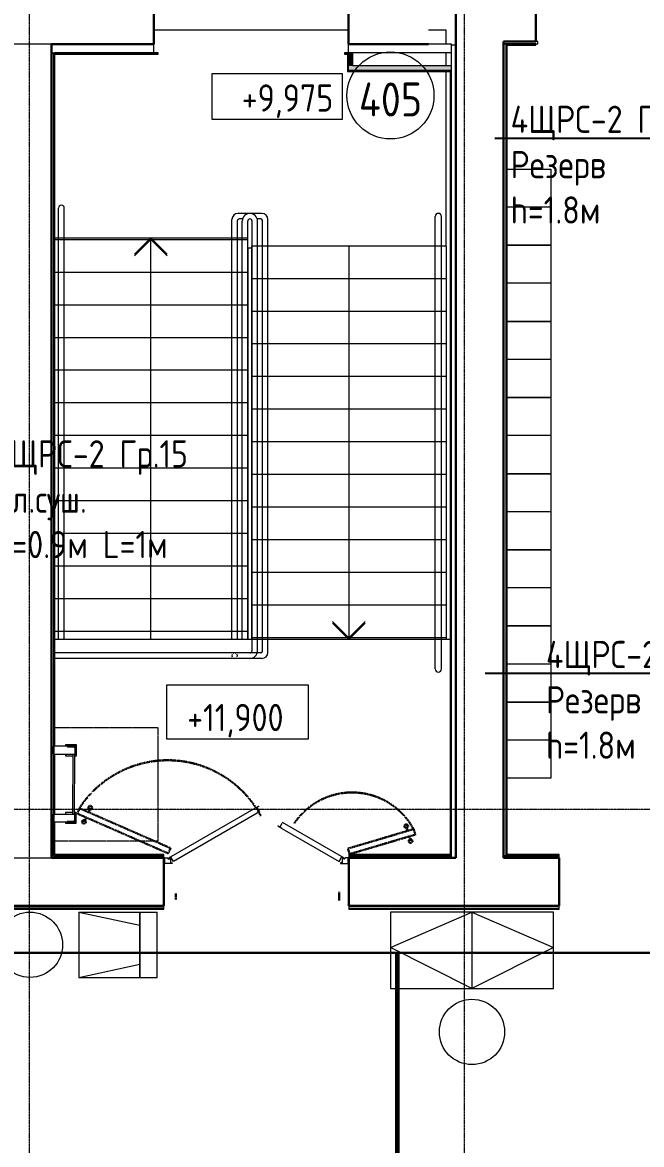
# Model space of a CAD drawing. Header units: millimetres. Extents: x -32 to 417638015, y -35 to 175284279.
# Drawn here: x 1337391 to 1343083, y 61716 to 72029 of the extents above; entities that cross this region are included whole.
import ezdxf
from ezdxf import colors
from ezdxf.entities.mleader import LeaderData, LeaderLine
from ezdxf.math import Vec2, Vec3

# ---------------------------------------------------------------- set-up
doc = ezdxf.new("R2010")
doc.units = ezdxf.units.MM
for name, pattern in [('ADSK_Линия сетки', [25, 20, -2.5, 0, -2.5]), ('ADSK_Штрих_ш3 п1_5', [4.5, 3, -1.5]), ('ADSK_Штриховая_ш3 п1_5', [4.5, 3, -1.5])]:
    doc.linetypes.add(name, pattern=pattern)
for name, color, linetype, lineweight in [('_ЭМ_гофра', 5, 'Continuous', 60), ('Аннотация', 7, 'Continuous', 18), ('Двери', 7, 'Continuous', 9), ('Лестницы', 7, 'Continuous', 9), ('Оборудование', 7, 'Continuous', 18), ('Оси', 253, 'Continuous', 9), ('Отметки', 7, 'Continuous', 9), ('Перекрытие', 7, 'Continuous', 18), ('Стены внутренние', 7, 'Continuous', 18), ('Стены наружные', 7, 'Continuous', 18), ('Стены несущие', 7, 'Continuous', 30), ('Стены отделка', 7, 'Continuous', 30), ('Стены штриховка', 7, 'Continuous', 9), ('Стрелки вверх', 7, 'Continuous', 18), ('ТХ', 5, 'Continuous', 0), ('ТХ_Задание ЭОМ_СС', 6, 'Continuous', 0), ('ШТРИХОВКА', 252, 'Continuous', 15), ('ЭМ_Лоток 1_2', 162, 'Continuous', 30)]:
    doc.layers.add(name, color=color, linetype=linetype, lineweight=lineweight)
doc.layers.add('_ЭМ_Надписи', color=7, linetype='Continuous')
doc.layers.add('Линии', color=7, linetype='Continuous', lineweight=9, true_color=0x00a600)
doc.styles.add('GOST Common', font='GOST_Common.ttf', dxfattribs={"width": 0.9, "height": 350})
doc.styles.add('GOST Common_1', font='GOST_Common.ttf', dxfattribs={"width": 0.9, "height": 250})
doc.styles.add('GOST Common_2', font='GOST_Common.ttf', dxfattribs={"width": 0.9, "height": 250})
doc.styles.add('ЭОМ', font='isocpeur.ttf', dxfattribs={"width": 0.85, "height": 250})
doc.linetypes.add('Cable in the tray', pattern='A,5,[130,ltypeshp.shx,S=1,R=0,X=0,Y=0],1.5,[130,ltypeshp.shx,S=1.5,R=90,X=0,Y=-1],1,[130,ltypeshp.shx,S=1,R=0,X=0.5,Y=0],5', length=12.5)

# ---------------------------------------------------------------- blocks, each defined once
blk = doc.blocks.new('_ЭМ_ТХ2_4 Этаж')
at = {"color": 8}
for p, q in [((48718, 12089), (49438, 12089)), ((48718, 12089), (49278, 11968)), ((48718, 12089), (48718, 11489)), ((48718, 12089), (49278, 11968)), ((48718, 12089), (48718, 11489)), ((49278, 11489), (49278, 12089)), ((49278, 12089), (49278, 11489)), ((49438, 11489), (49438, 12089)), ((48718, 11489), (49278, 11610)), ((48718, 11489), (49278, 11610)), ((48718, 11489), (49438, 11489)), ((48718, 11489), (49438, 11489))]:
    blk.add_line(p, q, dxfattribs=at)
at = {"layer": 'ТХ', "color": 8}
for p, q in [((53056, 18569), (52656, 18569)), ((53056, 17869), (52656, 17869)), ((53056, 17169), (52656, 17169)), ((53056, 16469), (52656, 16469)), ((53056, 15769), (52656, 15769)), ((53056, 15069), (52656, 15069)), ((53056, 14369), (52656, 14369)), ((53056, 13669), (52656, 13669))]:
    blk.add_line(p, q, dxfattribs=at)
at = {"layer": 'ТХ', "color": 8, "lineweight": 0}
for p, q in [((53082, 12088), (51582, 12088)), ((51582, 12088), (51582, 11388)), ((51582, 11763), (52332, 12088)), ((53082, 12088), (52332, 12088)), ((52332, 12088), (52332, 11388)), ((52332, 12088), (53082, 11763)), ((53082, 11388), (53082, 12088)), ((52332, 11388), (51582, 11763)), ((53082, 11763), (52332, 11388)), ((51582, 11388), (53082, 11388))]:
    blk.add_line(p, q, dxfattribs=at)
at = {"layer": 'ТХ', "color": 8}
for points in [[(53056, 18919), (53056, 18219), (52656, 18219), (52656, 18919)], [(53056, 18219), (53056, 17519), (52656, 17519), (52656, 18219)], [(53056, 17519), (53056, 16819), (52656, 16819), (52656, 17519)], [(53056, 16819), (53056, 16119), (52656, 16119), (52656, 16819)], [(53056, 16119), (53056, 15419), (52656, 15419), (52656, 16119)], [(53056, 15419), (53056, 14719), (52656, 14719), (52656, 15419)], [(53056, 14719), (53056, 14019), (52656, 14019), (52656, 14719)], [(53056, 14019), (53056, 13319), (52656, 13319), (52656, 14019)]]:
    blk.add_lwpolyline(points, close=True, dxfattribs=at)
at = {"layer": 'ТХ', "color": 8, "lineweight": 0}
for centre in [(48268, 11789), (52332, 10988)]:
    blk.add_circle(centre, 300, dxfattribs=at)
blk = doc.blocks.new('План 4 этажа')
at = {"layer": 'Стены внутренние'}
for points in [[(45290.997, 20105.22), (45329.997, 20105.22), (45329.997, 20225.22), (45289.997, 20225.22), (45289.997, 20105.22)], [(45834.747, 20065.22), (46235.128, 20065.22), (46235.128, 20105.22), (45289.997, 20105.22), (45290.997, 20065.22), (45339.594, 20065.22)]]:
    blk.add_hatch(color=8, dxfattribs=at).paths.add_polyline_path(points)
at = {"layer": 'Аннотация', "color": 8, "lineweight": 20}
for p, q in [((43618.977, 13917.348), (43618.977, 14417.348)), ((43618.977, 14417.348), (44918.977, 14417.348)), ((44918.977, 14417.348), (44918.977, 13917.348)), ((44918.977, 13917.348), (43618.977, 13917.348))]:
    blk.add_line(p, q, dxfattribs=at)
at = {"layer": 'Аннотация', "color": 8, "lineweight": 9, "flags": 128}
blk.add_lwpolyline([(44033.744, 20035.941), (45230.744, 20035.941), (45230.744, 19612.941), (44033.744, 19612.941)], close=True, dxfattribs=at)
at = {"layer": 'Двери', "color": 8}
for p, q in [((43637.034, 12825.838), (44462.356, 13302.338)), ((44469.786, 13249.47), (43679.104, 12792.97)), ((44464.606, 13298.441), (44447.286, 13288.441)), ((44447.286, 13288.441), (44469.786, 13249.47)), ((44462.356, 13302.338), (44464.606, 13298.441)), ((44640.047, 13117.97), (44642.547, 13122.3)), ((44674.688, 13097.97), (44640.047, 13117.97)), ((44642.547, 13122.3), (44659.867, 13112.3)), ((44659.867, 13112.3), (44679.867, 13146.941)), ((44674.688, 13097.97), (45202.963, 12792.97)), ((44682.117, 13150.838), (44679.867, 13146.941)), ((45245.034, 12825.838), (44682.117, 13150.838)), ((43591.034, 12775.838), (43591.034, 12825.838)), ((43591.034, 12825.838), (43627.205, 12825.838)), ((43601.034, 12825.838), (43591.034, 12825.838)), ((43591.034, 12825.838), (43591.034, 12775.838)), ((43601.034, 12775.838), (43601.034, 12825.838)), ((43627.205, 12825.838), (43627.205, 12820.389)), ((43629.728, 12817.866), (43651.034, 12817.866)), ((43639.284, 12821.941), (43637.034, 12825.838)), ((43656.604, 12831.941), (43639.284, 12821.941)), ((43651.034, 12817.866), (43651.034, 12782.339)), ((43679.104, 12792.97), (43656.604, 12831.941)), ((45202.963, 12792.97), (45225.463, 12831.941)), ((45225.463, 12831.941), (45242.784, 12821.941)), ((45231.034, 12817.866), (45231.034, 12782.339)), ((45252.34, 12817.866), (45231.034, 12817.866)), ((45242.784, 12821.941), (45245.034, 12825.838)), ((45254.863, 12825.838), (45254.863, 12820.389)), ((45291.034, 12825.838), (45254.863, 12825.838)), ((45291.034, 12825.838), (45281.034, 12825.838)), ((45281.034, 12825.838), (45281.034, 12775.838)), ((45291.034, 12775.838), (45291.034, 12825.838)), ((45291.034, 12775.838), (45291.034, 12825.838)), ((43667.205, 12775.838), (43591.034, 12775.838)), ((43591.034, 12775.838), (43601.034, 12775.838)), ((43653.535, 12779.838), (43667.205, 12779.838)), ((43667.205, 12779.838), (43667.205, 12775.838)), ((45214.863, 12779.838), (45214.863, 12775.838)), ((45228.533, 12779.838), (45214.863, 12779.838)), ((45214.863, 12775.838), (45291.034, 12775.838)), ((45281.034, 12775.838), (45291.034, 12775.838))]:
    blk.add_line(p, q, dxfattribs=at)
for centre, radius, start, end in [((43629.728, 12820.389), 2.523, 180, 270), ((45252.34, 12820.389), 2.523, 270, 0), ((43653.535, 12782.339), 2.501, 180, 270), ((45228.533, 12782.339), 2.501, 270, 0)]:
    blk.add_arc(centre, radius, start, end, dxfattribs=at)
at = {"layer": 'Лестницы', "color": 8}
for p, q in [((45289.997, 20435.22), (43499.997, 20435.22)), ((46187.552, 20435.22), (46023.793, 20435.22)), ((46187.552, 20305.22), (46187.552, 20435.22)), ((46187.552, 20105.22), (46187.552, 20225.22)), ((46187.552, 18449.908), (46187.552, 20053.22)), ((42588.939, 18525.877), (44366.939, 18525.877)), ((42588.939, 18525.877), (44366.939, 18525.877)), ((42588.939, 18510.877), (44366.939, 18510.877)), ((44366.939, 18434.908), (44397.552, 18434.908)), ((44366.939, 18210.877), (44366.939, 18434.908)), ((46187.552, 18449.908), (44397.552, 18449.908)), ((44397.552, 18449.908), (44397.552, 18149.908)), ((46187.552, 18449.908), (44397.552, 18449.908)), ((46187.552, 18449.908), (46187.552, 18149.908)), ((42588.939, 18210.877), (44366.939, 18210.877)), ((42588.939, 18210.877), (44366.939, 18210.877)), ((44366.939, 17910.877), (44366.939, 18210.877)), ((44397.552, 18149.908), (44397.552, 17849.908)), ((46187.552, 18149.908), (44397.552, 18149.908)), ((46187.552, 18149.908), (44397.552, 18149.908)), ((46187.552, 18149.908), (46187.552, 17849.908)), ((42588.939, 17910.877), (44366.939, 17910.877)), ((42588.939, 17910.877), (44366.939, 17910.877)), ((44366.939, 17610.877), (44366.939, 17910.877)), ((44397.552, 17849.908), (44397.552, 17549.908)), ((46187.552, 17849.908), (44397.552, 17849.908)), ((46187.552, 17849.908), (44397.552, 17849.908)), ((46187.552, 17849.908), (46187.552, 17549.908)), ((42588.939, 17610.877), (44366.939, 17610.877)), ((42588.939, 17610.877), (44366.939, 17610.877)), ((44366.939, 17310.877), (44366.939, 17610.877)), ((44397.552, 17549.908), (44397.552, 17249.908)), ((46187.552, 17549.908), (44397.552, 17549.908)), ((46187.552, 17549.908), (44397.552, 17549.908)), ((46187.552, 17549.908), (46187.552, 17249.908)), ((42588.939, 17310.877), (44366.939, 17310.877)), ((42588.939, 17310.877), (44366.939, 17310.877)), ((44366.939, 17010.877), (44366.939, 17310.877)), ((44397.552, 17249.908), (44397.552, 16949.908)), ((46187.552, 17249.908), (44397.552, 17249.908)), ((46187.552, 17249.908), (44397.552, 17249.908)), ((46187.552, 17249.908), (46187.552, 16949.908)), ((42588.939, 17010.877), (44366.939, 17010.877)), ((42588.939, 17010.877), (44366.939, 17010.877)), ((44366.939, 16710.877), (44366.939, 17010.877)), ((44397.552, 16949.908), (44397.552, 16649.908)), ((46187.552, 16949.908), (44397.552, 16949.908)), ((46187.552, 16949.908), (44397.552, 16949.908)), ((46187.552, 16949.908), (46187.552, 16649.908)), ((42588.939, 16710.877), (44366.939, 16710.877)), ((42588.939, 16710.877), (44366.939, 16710.877)), ((44366.939, 16410.877), (44366.939, 16710.877)), ((44397.552, 16649.908), (44397.552, 16349.908)), ((46187.552, 16649.908), (44397.552, 16649.908)), ((46187.552, 16649.908), (44397.552, 16649.908)), ((46187.552, 16649.908), (46187.552, 16349.908)), ((42588.939, 16410.877), (44366.939, 16410.877)), ((42588.939, 16410.877), (44366.939, 16410.877)), ((44366.939, 16110.877), (44366.939, 16410.877)), ((44397.552, 16349.908), (44397.552, 16049.908)), ((46187.552, 16349.908), (44397.552, 16349.908)), ((46187.552, 16349.908), (44397.552, 16349.908)), ((46187.552, 16349.908), (46187.552, 16049.908)), ((42588.939, 16110.877), (44366.939, 16110.877)), ((42588.939, 16110.877), (44366.939, 16110.877)), ((44366.939, 15810.877), (44366.939, 16110.877)), ((44397.552, 16049.908), (44397.552, 15749.908)), ((46187.552, 16049.908), (44397.552, 16049.908)), ((46187.552, 16049.908), (44397.552, 16049.908)), ((46187.552, 16049.908), (46187.552, 15749.908)), ((42588.939, 15810.877), (44366.939, 15810.877)), ((42588.939, 15810.877), (44366.939, 15810.877)), ((44366.939, 15510.877), (44366.939, 15810.877)), ((44397.552, 15749.908), (44397.552, 15449.908)), ((46187.552, 15749.908), (44397.552, 15749.908)), ((46187.552, 15749.908), (44397.552, 15749.908)), ((46187.552, 15749.908), (46187.552, 15449.908)), ((42588.939, 15510.877), (44366.939, 15510.877)), ((42588.939, 15510.877), (44366.939, 15510.877)), ((44366.939, 15210.877), (44366.939, 15510.877)), ((44397.552, 15449.908), (44397.552, 15149.908)), ((46187.552, 15449.908), (44397.552, 15449.908)), ((46187.552, 15449.908), (44397.552, 15449.908)), ((46187.552, 15449.908), (46187.552, 15149.908)), ((42588.939, 15210.877), (44366.939, 15210.877)), ((42588.939, 15210.877), (44366.939, 15210.877)), ((44366.939, 14910.877), (44366.939, 15210.877)), ((44397.552, 15149.908), (44397.552, 14849.908)), ((46187.552, 15149.908), (44397.552, 15149.908)), ((46187.552, 15149.908), (44397.552, 15149.908)), ((46187.552, 15149.908), (46187.552, 14849.908)), ((42588.939, 14910.877), (44366.939, 14910.877)), ((42588.939, 14910.877), (44366.939, 14910.877)), ((44366.939, 14834.908), (44366.939, 14910.877)), ((44397.552, 14849.908), (44397.552, 14834.908)), ((46187.552, 14849.908), (44397.552, 14849.908)), ((46187.552, 14834.908), (44397.552, 14834.908)), ((46187.552, 14849.908), (46187.552, 14834.908))]:
    blk.add_line(p, q, dxfattribs=at)
at = {"layer": 'Линии', "color": 8}
for p, q in [((42621.939, 14836.211), (42621.939, 18799.082)), ((42675.529, 14836.211), (42675.529, 18799.082)), ((44216.939, 14834.908), (44216.939, 18694.908)), ((44266.939, 14834.908), (44266.939, 18684.908)), ((44491.939, 18749.908), (44271.939, 18749.908)), ((44314.936, 18699.908), (44281.939, 18699.908)), ((44482.552, 18699.908), (44449.556, 18699.908)), ((44497.552, 14724.876), (44497.552, 18684.908)), ((44546.939, 14714.908), (44546.939, 18694.908)), ((46086.939, 14562.714), (46086.939, 18722.102)), ((46142.552, 14562.714), (46142.552, 18722.102)), ((44449.556, 14709.876), (42576.939, 14709.876)), ((44491.939, 14659.908), (42576.939, 14659.908)), ((44482.552, 14709.876), (44449.556, 14709.876))]:
    blk.add_line(p, q, dxfattribs=at)
at = {"layer": 'Линии', "color": 8, "lineweight": 18}
for p, q in [((44311.939, 14835.214), (44311.939, 18679.602)), ((44361.939, 14835.214), (44361.939, 18679.602)), ((44402.552, 14730.183), (44402.552, 18679.602)), ((44452.552, 14730.183), (44452.552, 18679.602))]:
    blk.add_line(p, q, dxfattribs=at)
at = {"layer": 'Линии', "color": 8, "linetype": 'ADSK_Штрих_ш3 п1_5'}
for p, q in [((42581.197, 14026.422), (43536.197, 14026.422)), ((42581.197, 12981.422), (42581.197, 14026.422)), ((43536.197, 14026.422), (43536.197, 12981.422)), ((43536.197, 12981.422), (42581.197, 12981.422))]:
    blk.add_line(p, q, dxfattribs=at)
at = {"layer": 'Линии', "color": 8, "linetype": 'ADSK_Штриховая_ш3 п1_5', "lineweight": 30}
for p, q in [((42816.812, 13282.203), (42794.886, 13233.946)), ((42794.886, 13233.946), (43631.282, 12867.658)), ((43652.543, 12916.206), (42816.812, 13282.203)), ((42900.614, 13244.956), (42913.832, 13287.971)), ((42879.554, 13196.867), (42856.905, 13157.982)), ((45832.192, 13074.832), (45819.403, 13117.976)), ((45283.425, 12912.165), (45888.199, 13091.434)), ((45903.262, 13040.619), (45299.183, 12861.557)), ((45847.255, 13024.017), (45860.044, 12980.873)), ((45888.199, 13091.434), (45903.262, 13040.619)), ((43631.282, 12867.658), (43652.543, 12916.206)), ((45299.183, 12861.557), (45283.425, 12912.165)), ((43701.431, 12500.073), (43701.431, 12444.558)), ((45201.431, 12514.558), (45201.431, 12434.558))]:
    blk.add_line(p, q, dxfattribs=at)
at = {"layer": 'Линии', "color": 8}
blk.add_circle((45674.521, 19834.026), 400, dxfattribs=at)
at = {"layer": 'Линии', "color": 8, "linetype": 'ADSK_Штриховая_ш3 п1_5', "lineweight": 30}
for centre in [(42913.832, 13287.971), (42856.905, 13157.982), (45819.403, 13117.976), (45860.044, 12980.873)]:
    blk.add_circle(centre, 17, dxfattribs=at)
at = {"layer": 'Линии', "color": 8}
for centre, radius, start, end in [((42648.734, 18799.082), 26.795, 0, 180), ((44271.939, 18694.908), 55, 90, 180), ((44281.939, 18684.908), 15, 90, 180), ((44382.246, 18679.602), 70.306, 0, 180), ((44382.246, 18679.602), 20.306, 0, 180), ((44482.552, 18684.908), 15, 0, 90), ((44491.939, 18694.908), 55, 0, 90), ((46114.746, 18722.102), 27.806, 0, 180), ((44241.939, 14684.876), 25, 155.4210141, 203.9139393), ((44241.939, 14684.876), 25, 56.7507201, 130.2218496), ((44241.939, 14684.876), 25, 231.9227534, 310.4125041), ((44241.939, 14684.876), 25, 337.1504924, 30.4035455), ((44382.246, 14730.183), 70.306, 268.279576, 0), ((44382.246, 14730.183), 20.306, 270, 0), ((44482.552, 14724.876), 15, 270, 0), ((44491.939, 14714.908), 55, 270, 0), ((46114.746, 14562.714), 27.806, 180, 0)]:
    blk.add_arc(centre, radius, start, end, dxfattribs=at)
at = {"layer": 'Линии', "color": 8, "linetype": 'ADSK_Штриховая_ш3 п1_5', "lineweight": 30}
for centre, radius, start, end in [((43626.903, 12753.928), 970.087, 28.2832337, 146.920039), ((45322.332, 12787.189), 640.942, 28.293686, 146.6190128)]:
    blk.add_arc(centre, radius, start, end, dxfattribs=at)
at = {"layer": 'Оборудование', "color": 8}
for p, q in [((42577.575, 13779.937), (42577.772, 13854.936)), ((42777.771, 13854.41), (42577.772, 13854.936)), ((42687.798, 13864.647), (42687.772, 13854.647)), ((42787.798, 13864.383), (42687.798, 13864.647)), ((42702.772, 13854.607), (42702.764, 13851.607)), ((42777.771, 13854.41), (42702.772, 13854.607)), ((42705.756, 13848.599), (42762.756, 13848.449)), ((42771.732, 13839.426), (42771.582, 13782.426)), ((42777.771, 13854.41), (42777.574, 13779.41)), ((42777.574, 13779.41), (42777.771, 13854.41)), ((42787.534, 13764.384), (42787.798, 13864.383)), ((42577.575, 13779.937), (42777.574, 13779.41)), ((42687.574, 13779.647), (42687.535, 13764.647)), ((42687.535, 13764.647), (42753.569, 13764.473)), ((42753.574, 13779.473), (42752.126, 13229.475)), ((42770.126, 13229.428), (42771.574, 13779.426)), ((42771.534, 13764.426), (42787.534, 13764.384)), ((42774.574, 13779.418), (42777.574, 13779.41)), ((42575.929, 13154.939), (42576.127, 13229.938)), ((42576.127, 13229.938), (42776.126, 13229.412)), ((42686.166, 13244.649), (42686.126, 13229.649)), ((42752.166, 13244.475), (42686.166, 13244.649)), ((42770.118, 13226.428), (42769.968, 13169.428)), ((42786.165, 13244.386), (42770.131, 13244.428)), ((42776.126, 13229.412), (42773.126, 13229.42)), ((42776.126, 13229.412), (42775.929, 13154.412)), ((42775.929, 13154.412), (42776.126, 13229.412)), ((42785.902, 13144.386), (42786.165, 13244.386)), ((42775.929, 13154.412), (42575.929, 13154.939)), ((42685.929, 13154.649), (42685.903, 13144.649)), ((42685.903, 13144.649), (42785.902, 13144.386)), ((42700.937, 13157.61), (42700.929, 13154.61)), ((42700.929, 13154.61), (42775.929, 13154.412)), ((42760.944, 13160.452), (42703.945, 13160.602))]:
    blk.add_line(p, q, dxfattribs=at)
for centre, radius, start, end in [((42705.764, 13851.599), 3, 179.8491625, 269.8491625), ((42762.732, 13839.449), 9, 359.8491625, 89.8491625), ((42774.582, 13782.418), 3, 179.8491625, 269.8491625), ((42773.118, 13226.42), 3, 89.8491625, 179.8491625), ((42703.937, 13157.602), 3, 89.8491625, 179.8491625), ((42760.968, 13169.452), 9, 269.8491625, 359.8491625)]:
    blk.add_arc(centre, radius, start, end, dxfattribs=at)
at = {"layer": 'Оси', "color": 8, "linetype": 'ADSK_Линия сетки'}
for p, q in [((46356.505, -3353.101), (46356.505, 43019.489)), ((42356.505, -3353.101), (42356.505, 21427.463)), ((-10052.178, 13274.489), (56511.792, 13274.489))]:
    blk.add_line(p, q, dxfattribs=at)
at = {"layer": 'Перекрытие', "color": 8}
blk.add_line((46223.128, 14834.908), (42588.939, 14834.908), dxfattribs=at)
at = {"layer": 'Стены наружные', "color": 8}
for p, q in [((40486.505, 12355.838), (43591.034, 12355.838)), ((45291.034, 12355.838), (47225.128, 12355.838))]:
    blk.add_line(p, q, dxfattribs=at)
at = {"layer": 'Стены несущие', "color": 8}
for p, q in [((47012.129, 20329.474), (47012.129, 20839.474)), ((43499.997, 20305.22), (43499.997, 20715.22)), ((45289.997, 20715.22), (45289.997, 20305.22)), ((46275.128, 20584.474), (46275.128, 12825.838)), ((46715.128, 12825.838), (46715.128, 20329.474)), ((46715.128, 20329.474), (47012.129, 20329.474)), ((42556.939, 12825.838), (42556.939, 20305.22)), ((42556.939, 20305.22), (43499.997, 20305.22)), ((46023.793, 20305.22), (45289.997, 20305.22)), ((42556.939, 12825.838), (43591.034, 12825.838)), ((43591.034, 12385.838), (43591.034, 12825.838)), ((45291.034, 12825.838), (46275.128, 12825.838)), ((45291.034, 12825.838), (45291.034, 12385.838)), ((47225.128, 12825.838), (46715.128, 12825.838)), ((47225.128, 12385.838), (47225.128, 12825.838)), ((40486.505, 12385.838), (43591.034, 12385.838)), ((45291.034, 12385.838), (47225.128, 12385.838))]:
    blk.add_line(p, q, dxfattribs=at)
at = {"layer": 'Стены отделка', "color": 8, "lineweight": 9}
for p, q in [((47029.439, 20329.474), (47012.129, 20329.474)), ((47029.439, 20309.474), (47029.439, 20329.474)), ((42556.939, 20225.22), (42586.939, 20225.22)), ((42576.939, 20215.22), (42556.939, 20215.22)), ((42576.939, 20225.22), (42576.939, 13229.936)), ((43499.997, 20225.22), (43499.997, 20305.22)), ((43539.997, 20225.22), (43499.997, 20225.22)), ((43539.997, 20213.22), (43539.997, 20225.22)), ((45250.997, 20225.22), (45250.997, 20213.22)), ((46235.128, 20225.22), (45250.997, 20225.22)), ((45289.997, 20065.22), (45289.997, 20305.22)), ((45329.997, 20105.22), (45329.997, 20225.22)), ((46235.128, 20305.22), (46023.793, 20305.22)), ((46235.128, 12825.838), (46235.128, 20305.22)), ((46275.128, 20295.22), (46235.128, 20295.22)), ((46715.128, 20309.528), (46715.128, 12849.374)), ((46735.128, 20309.528), (46715.128, 20309.528)), ((46715.128, 20309.474), (46735.128, 20309.474)), ((46735.128, 20309.528), (46735.128, 12845.838)), ((46747.128, 20297.474), (47012.129, 20297.474)), ((46747.128, 12857.838), (46747.128, 20297.474)), ((47012.129, 20309.474), (47029.439, 20309.474)), ((47012.129, 20297.474), (47012.129, 20309.474)), ((42588.939, 13854.907), (42588.939, 20213.22)), ((42588.939, 20213.22), (43539.997, 20213.22)), ((45250.997, 20213.22), (45277.997, 20213.22)), ((45277.997, 20213.22), (45277.997, 20055.22)), ((45279.997, 20053.22), (46223.128, 20053.22)), ((45289.997, 20065.22), (46235.128, 20065.22)), ((46235.128, 20105.22), (45329.997, 20105.22)), ((46223.128, 20053.22), (46223.128, 12857.838)), ((42588.939, 13229.905), (42588.939, 13779.907)), ((42576.939, 12845.838), (42576.939, 13154.936)), ((42588.939, 12857.838), (42588.939, 13154.904)), ((42576.939, 12845.838), (42556.939, 12845.838)), ((42557.588, 12845.838), (42557.588, 12825.838)), ((43591.034, 12857.838), (42588.939, 12857.838)), ((43558.034, 12845.838), (43591.034, 12845.838)), ((43591.034, 12825.838), (43591.034, 12857.838)), ((45291.034, 12857.838), (45291.034, 12825.838)), ((46223.128, 12857.838), (45291.034, 12857.838)), ((45291.034, 12845.838), (45298.034, 12845.838)), ((46715.128, 12849.374), (46735.128, 12849.374)), ((46715.128, 12845.838), (47225.128, 12845.838)), ((47225.128, 12857.838), (46747.128, 12857.838)), ((47225.128, 12825.838), (47225.128, 12857.838)), ((43591.034, 12353.838), (43591.034, 12385.838)), ((45291.034, 12385.838), (45291.034, 12353.838)), ((47225.128, 12353.838), (47225.128, 12385.838))]:
    blk.add_line(p, q, dxfattribs=at)
at = {"layer": 'Стены штриховка', "color": 8}
for p, q in [((42556.939, 20305.22), (42176.939, 20305.22)), ((43499.997, 20225.22), (42586.939, 20225.22)), ((42586.939, 13854.912), (42586.939, 20215.22)), ((42586.939, 20215.22), (43539.997, 20215.22)), ((45250.997, 20215.22), (45279.997, 20215.22)), ((45279.997, 20215.22), (45279.997, 20053.22)), ((47012.129, 20309.474), (46735.128, 20309.474)), ((46745.128, 20299.474), (47012.129, 20299.474)), ((46745.128, 12855.838), (46745.128, 20299.474)), ((45277.997, 20055.22), (46225.128, 20055.22)), ((45277.997, 20055.22), (45277.997, 20053.22)), ((45277.997, 20053.22), (45279.997, 20053.22)), ((46225.128, 20055.22), (46225.128, 12857.838)), ((42586.939, 13229.91), (42586.939, 13779.912)), ((42586.939, 12855.838), (42586.939, 13154.91)), ((42176.939, 12825.838), (42556.939, 12825.838)), ((42576.939, 12845.838), (43558.034, 12845.838)), ((43591.034, 12855.838), (42586.939, 12855.838)), ((46235.128, 12855.838), (45291.034, 12855.838)), ((45298.034, 12845.838), (46235.128, 12845.838)), ((46235.128, 12857.838), (46225.128, 12857.838)), ((47225.128, 12855.838), (46745.128, 12855.838)), ((43591.034, 12365.838), (40486.505, 12365.838)), ((45291.034, 12365.838), (47225.128, 12365.838))]:
    blk.add_line(p, q, dxfattribs=at)
at = {"layer": 'Стрелки вверх', "color": 8}
for p, q in [((43471.939, 18525.877), (43321.939, 18375.877)), ((43471.939, 18510.877), (43321.939, 18360.877)), ((43471.939, 18510.877), (43471.939, 18525.877)), ((43471.939, 18525.877), (43621.939, 18375.877)), ((43471.939, 18210.877), (43471.939, 18510.877)), ((43471.939, 18510.877), (43621.939, 18360.877)), ((45292.552, 18449.908), (45292.552, 18149.908)), ((43471.939, 17910.877), (43471.939, 18210.877)), ((45292.552, 18149.908), (45292.552, 17849.908)), ((43471.939, 17610.877), (43471.939, 17910.877)), ((45292.552, 17849.908), (45292.552, 17549.908)), ((43471.939, 17310.877), (43471.939, 17610.877)), ((45292.552, 17549.908), (45292.552, 17249.908)), ((43471.939, 17010.877), (43471.939, 17310.877)), ((45292.552, 17249.908), (45292.552, 16949.908)), ((43471.939, 16710.877), (43471.939, 17010.877)), ((45292.552, 16949.908), (45292.552, 16649.908)), ((43471.939, 16410.877), (43471.939, 16710.877)), ((45292.552, 16649.908), (45292.552, 16349.908)), ((43471.939, 16110.877), (43471.939, 16410.877)), ((45292.552, 16349.908), (45292.552, 16049.908)), ((43471.939, 15810.877), (43471.939, 16110.877)), ((45292.552, 16049.908), (45292.552, 15749.908)), ((43471.939, 15510.877), (43471.939, 15810.877)), ((45292.552, 15749.908), (45292.552, 15449.908)), ((43471.939, 15210.877), (43471.939, 15510.877)), ((45292.552, 15449.908), (45292.552, 15149.908)), ((43471.939, 14910.877), (43471.939, 15210.877)), ((45292.552, 15149.908), (45292.552, 14849.908)), ((45292.552, 14849.908), (45142.552, 14999.908)), ((45292.552, 14834.908), (45142.552, 14984.908)), ((45292.552, 14849.908), (45442.552, 14999.908)), ((45292.552, 14834.908), (45442.552, 14984.908)), ((43471.939, 14834.908), (43471.939, 14910.877)), ((45292.552, 14849.908), (45292.552, 14834.908))]:
    blk.add_line(p, q, dxfattribs=at)
at = {"layer": 'Аннотация', "color": 8, "lineweight": 9, "line_spacing_factor": 1.022766}
for s, insert, char_height, width, attachment_point, style in [('\\pxt1.44,2.88,4.32,5.76,7.2,8.64,10.08,11.52,12.96,14.4,15.84,17.28,18.72,20.16,21.6,23.04,24.48,25.92,27.36,28.8,30.24,31.68,33.12,34.56,36,37.44,38.88,40.32,41.76,43.2,44.64,46.08;{  +9,975  }', (44033.744, 19935.561), 250, 1208.97, 1, 'GOST Common_2'), ('405', (45674.521, 19797.078), 312.5, 520.21112, 5, 'GOST Common')]:
    blk.add_mtext(s, dxfattribs=dict(at, insert=insert, char_height=char_height, width=width, attachment_point=attachment_point, style=style))
at = {"layer": 'Отметки', "color": 8, "lineweight": 20, "insert": (43805.101, 14241.791), "char_height": 250, "width": 1113.30067, "attachment_point": 1, "line_spacing_factor": 1.022761, "style": 'GOST Common_1'}
blk.add_mtext('+11,900', dxfattribs=at)

msp = doc.modelspace()

# ---------------------------------------------------------------- linework, layer by layer
at = {"layer": '_ЭМ_гофра', "linetype": 'ByBlock'}
msp.add_lwpolyline([(1340112, 60264), (1340840, 60264), (1340840, 63474)], dxfattribs=at)
at = {"layer": 'ЭМ_Лоток 1_2', "linetype": 'Cable in the tray', "ltscale": 50}
msp.add_lwpolyline([(1336764, 63478), (1336764, 63478), (1343836, 63478)], dxfattribs=at)

# ---------------------------------------------------------------- block references
at = {"layer": 'ТХ_Задание ЭОМ_СС', "lineweight": 50}
msp.add_blockref('_ЭМ_ТХ2_4 Этаж', (1289192, 51763), dxfattribs=at)
at = {"layer": 'ШТРИХОВКА'}
msp.add_blockref('План 4 этажа', (1295100, 51524), dxfattribs=at)

# ---------------------------------------------------------------- leaders
at = {"layer": '_ЭМ_Надписи', "color": 7, "ltscale": 5}
ml = msp.add_multileader_mtext('Standard', dxfattribs=at)
ml.set_content('{\\fGOST Common|b0|i0|c204|p34;\\W0.9;\\C256;4ЩРС-2\\fISOCPEUR|b0|i0|c204|p34;\\W0.85; Гр.10 Резерв\\P\\fGOST Common|b0|i0|c0|p34;\\W0.9;h=\\fGOST Common|b0|i0|c204|p34;1\\fGOST Common|b0|i0|c0|p34;.\\fGOST Common|b0|i0|c204|p34;8м}', color=1, style='ЭОМ')
ml.set_leader_properties()
ml.build(insert=Vec2(0, 0))
ml.multileader.update_dxf_attribs({"text_left_attachment_type": 6, "text_right_attachment_type": 6, "dogleg_length": 0, "arrow_head_size": 200})
ctx = ml.context
ctx.base_point, ctx.char_height, ctx.arrow_head_size, ctx.landing_gap_size, ctx.plane_origin = Vec3(1341879, 70964), 250, 200, 0, Vec3(1332172, 91778)
ctx.left_attachment, ctx.right_attachment = 6, 6
notes = []
notes.append((ctx, [(1, (1, 1, 0), (1343659, 70964), (-1, 0), 0, [(2, [(1344858, 71604), (1344816, 67696), (1344816, 67696)], 0, [])])]))
ctx.mtext.insert, ctx.mtext.width, ctx.mtext.defined_height, ctx.mtext.flow_direction = Vec3(1341879, 71264), 1906.02, 546, 5
ml = msp.add_multileader_mtext('Standard', dxfattribs=at)
ml.set_content('{\\fGOST Common|b0|i0|c204|p34;\\W0.9;\\C256;2ЩРС-2\\fISOCPEUR|b0|i0|c204|p34;\\W0.85; Гр.15 Эл.суш.\\P\\fGOST Common|b0|i0|c0|p34;\\W0.9;h=\\fGOST Common|b0|i0|c204|p34;0\\fGOST Common|b0|i0|c0|p34;.\\fGOST Common|b0|i0|c204|p34;9м \\fGOST Common|b0|i0|c0|p34;L=1\\fGOST Common|b0|i0|c204|p34;м}', color=1, style='ЭОМ')
ml.set_leader_properties()
ml.build(insert=Vec2(0, 0))
ml.multileader.update_dxf_attribs({"text_left_attachment_type": 6, "text_right_attachment_type": 6, "dogleg_length": 0, "arrow_head_size": 200})
ctx = ml.context
ctx.base_point, ctx.char_height, ctx.arrow_head_size, ctx.landing_gap_size, ctx.plane_origin = Vec3(1337131, 67889), 250, 200, 0, Vec3(1311475, 81105)
ctx.left_attachment, ctx.right_attachment = 6, 6
notes.append((ctx, [(0, (1, 1, 0), (1337131, 67889), (1, 0), 0, [(0, [(1336361, 65326)], 0, [])])]))
ctx.mtext.insert, ctx.mtext.width, ctx.mtext.defined_height, ctx.mtext.flow_direction = Vec3(1337131, 68189), 2073.81, 546, 5
ml = msp.add_multileader_mtext('Standard', dxfattribs=at)
ml.set_content('{\\fGOST Common|b0|i0|c204|p34;\\W0.9;\\C256;4ЩРС-2\\fISOCPEUR|b0|i0|c204|p34;\\W0.85; Гр.11 Резерв\\P\\fGOST Common|b0|i0|c0|p34;\\W0.9;h=\\fGOST Common|b0|i0|c204|p34;1\\fGOST Common|b0|i0|c0|p34;.\\fGOST Common|b0|i0|c204|p34;8м}', color=1, style='ЭОМ')
ml.set_leader_properties()
ml.build(insert=Vec2(0, 0))
ml.multileader.update_dxf_attribs({"text_left_attachment_type": 6, "text_right_attachment_type": 6, "dogleg_length": 0, "arrow_head_size": 200})
ctx = ml.context
ctx.base_point, ctx.char_height, ctx.arrow_head_size, ctx.landing_gap_size, ctx.plane_origin = Vec3(1342204, 66045), 250, 200, 0, Vec3(1332454, 86859)
ctx.left_attachment, ctx.right_attachment = 6, 6
notes.append((ctx, [(1, (1, 1, 0), (1343941, 66045), (-1, 0), 0, [(2, [(1344830, 65336), (1344768, 60980), (1344768, 60980)], 0, [])])]))
ctx.mtext.insert, ctx.mtext.width, ctx.mtext.defined_height, ctx.mtext.flow_direction = Vec3(1342204, 66345), 2273.29, 546, 5
for ctx, leaders in notes:
    for number, flags, end, landing, length, lines in leaders:
        leader = LeaderData()
        leader.index, (leader.has_last_leader_line, leader.has_dogleg_vector, leader.attachment_direction) = number, flags
        leader.last_leader_point, leader.dogleg_vector, leader.dogleg_length = Vec3(end), Vec3(landing), length
        for number, points, colour, breaks in lines:
            line = LeaderLine()
            line.index, line.vertices, line.color, line.breaks = number, Vec3.list(points), colors.encode_raw_color(colour), breaks
            leader.lines.append(line)
        ctx.leaders.append(leader)

doc.saveas('drawing.dxf')
